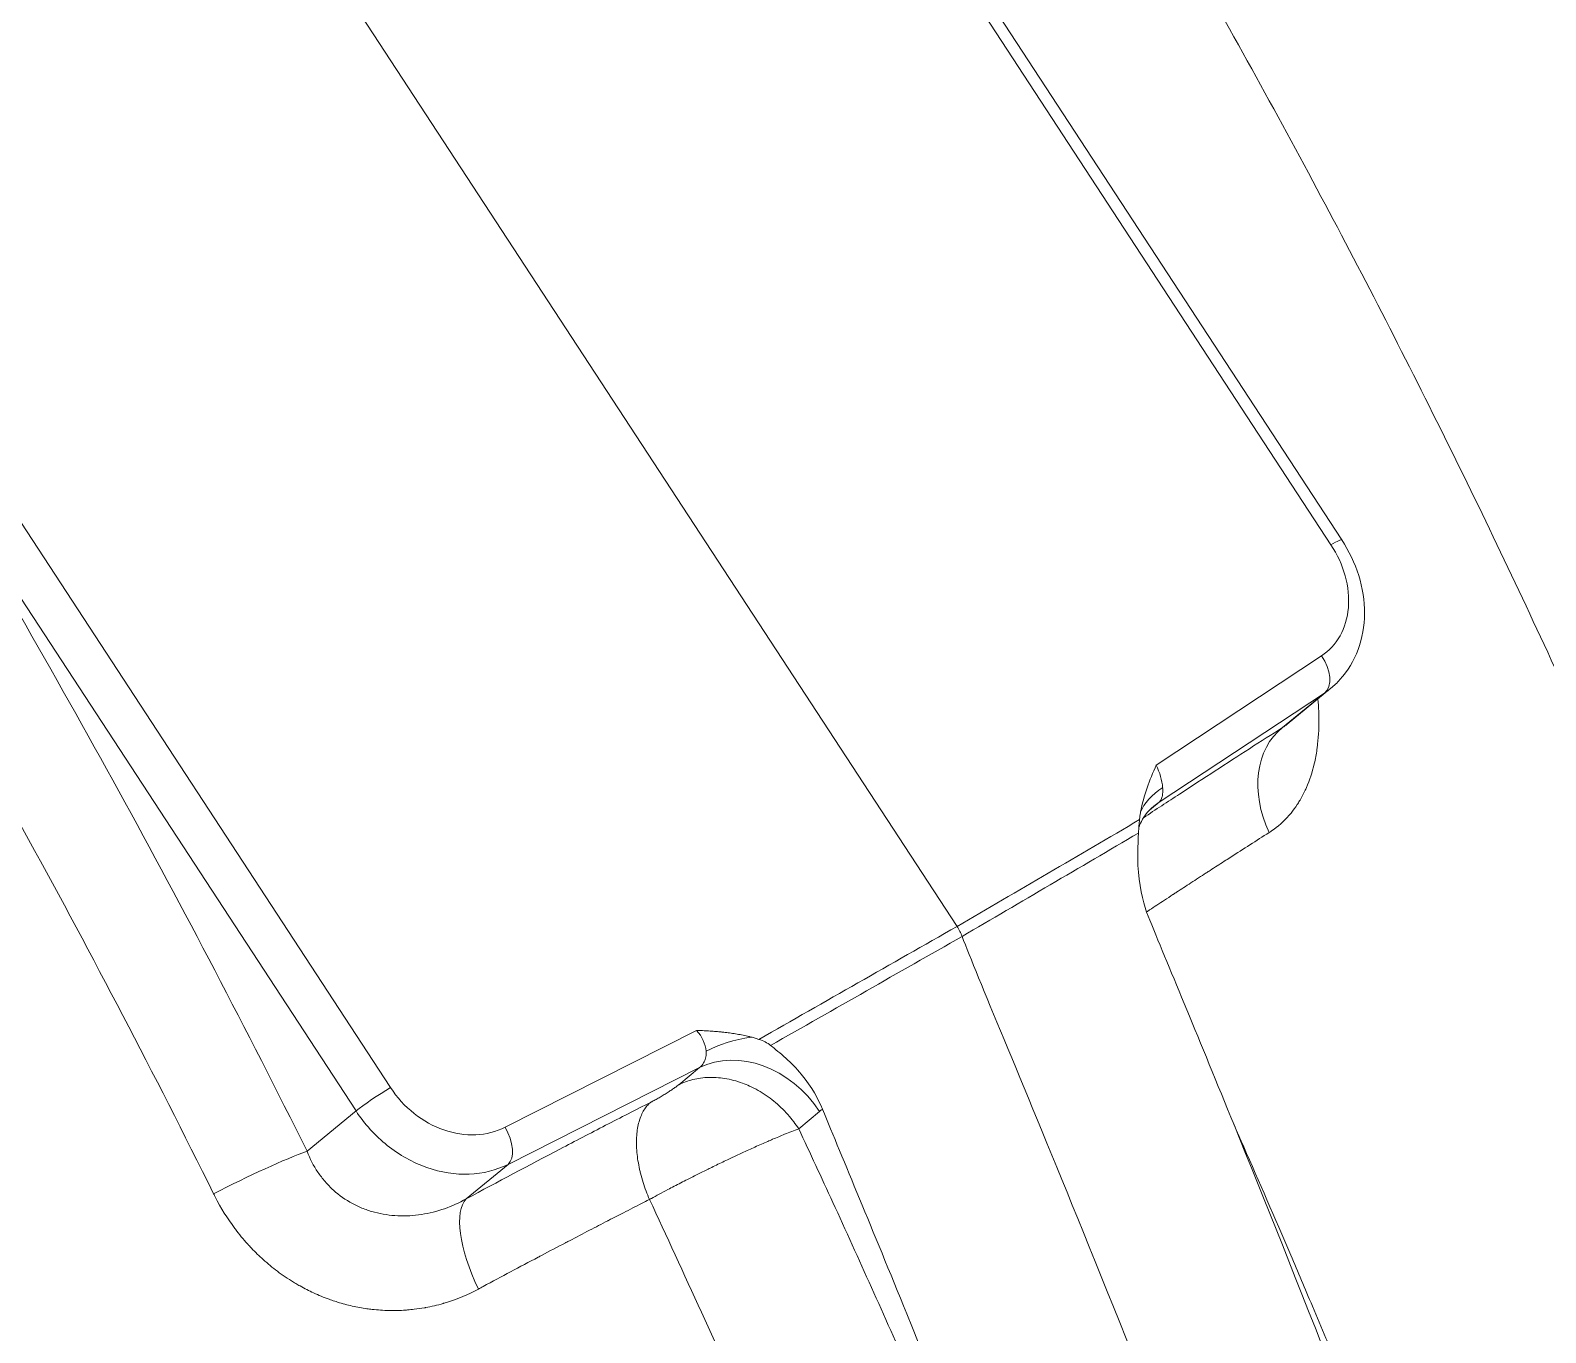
# Model space of a CAD drawing. Header units: millimetres. Extents: x -2122 to 22797, y 3569 to 89276.
# Drawn here: x 9299.2 to 9396.2, y 79805.6 to 79889 of the extents above; entities that cross this region are included whole.
import ezdxf

# ---------------------------------------------------------------- set-up
doc = ezdxf.new("R2010")
doc.units = ezdxf.units.MM
doc.header["$LTSCALE"] = 20
doc.layers.add('IA-TRAZ', color=8, linetype='Continuous', lineweight=5)

# ---------------------------------------------------------------- blocks, each defined once
blk = doc.blocks.new('A$C6cb7b9ed')
at = {"color": 0, "linetype": 'Continuous', "lineweight": 0, "extrusion": (2.77556e-16, 0.816497, 0.57735)}
for p, q in [((912.662, 3889.593), (815.605, 4038.015)), ((816.297, 4038.323), (913.355, 3889.901)), ((781.47, 4029.156), (888.719, 3865.151)), ((755.395, 4003.253), (852.453, 3854.831)), ((850.242, 3853.336), (822.11, 3896.355)), ((901.473, 3875.484), (912.052, 3882.471)), ((912.241, 3880.095), (901.663, 3873.108)), ((909.557, 3877.885), (912.241, 3880.095)), ((912.655, 3880.401), (909.859, 3878.099)), ((901.663, 3873.108), (901.04, 3872.595)), ((859.785, 3852.295), (872.049, 3858.496)), ((872.238, 3856.12), (859.974, 3849.918)), ((870.902, 3855.019), (872.238, 3856.12)), ((847.107, 3850.755), (850.242, 3853.336)), ((879.919, 3853.298), (878.582, 3852.198)), ((859.974, 3849.918), (857.29, 3847.708))]:
    blk.add_line(p, q, dxfattribs=at)
at = {"color": 0, "linetype": 'Continuous', "lineweight": 0}
for centre, major_axis, ratio, start_param, end_param in [((903.063, 3911.873), (123.463, -213.843), 0.57735, 0, 3.141593), ((913.236, 3872.753), (-3.395, 5.332), 0.752663, 0.072868, 1.397187), ((906.653, 3872.17), (-6.301, -0.501), 0.519356, -0.75502, -0.241789), ((905.341, 3867.976), (-4.018, 4.88), 0.812738, -0.082365, 0.000004), ((887.831, 3864.42), (0.986, -1.708), 0.5777, 1.299073, 1.666763), ((870.906, 3857.641), (1.442, -1.426), 0.700197, -5.601209, -4.81718), ((876.761, 3854.912), (-6.301, -0.501), 0.519356, -1.416213, -0.902982), ((875.449, 3850.718), (-4.018, 4.88), 0.812738, -1.705522, -0.187085), ((858.971, 3851.607), (0.891, -1.763), 0.529204, 0.128066, 1.696123)]:
    blk.add_ellipse(centre, major_axis=major_axis, ratio=ratio, start_param=start_param, end_param=end_param, dxfattribs=at)
at = {"color": 0, "linetype": 'Continuous', "lineweight": 0, "extrusion": (1.57104e-16, 2.83e-16, -1)}
blk.add_ellipse((773.159, 3836.872), major_axis=(156.55, -271.153), ratio=0.57735, start_param=-2.092467, end_param=-0.785398, dxfattribs=at)
at = {"color": 0, "linetype": 'Continuous', "lineweight": 0, "extrusion": (-1.22955e-15, 1.98167e-15, -1)}
blk.add_ellipse((911.702, 3888.82), major_axis=(1.653, 1.081), ratio=0.078258, start_param=-0.90078, end_param=0, dxfattribs=at)
at = {"color": 0, "linetype": 'Continuous', "lineweight": 0, "extrusion": (3.23159e-17, 3.53973e-16, -1)}
blk.add_ellipse((911.092, 3881.699), major_axis=(1.089, -1.648), ratio=0.622338, start_param=-1.629334, end_param=-0.061277, dxfattribs=at)
at = {"color": 0, "linetype": 'Continuous', "lineweight": 0, "extrusion": (2.7121e-16, 2.90468e-16, -1)}
blk.add_ellipse((900.797, 3874.899), major_axis=(-0.758, 1.858), ratio=0.426324, start_param=1.427623, end_param=2.211651, dxfattribs=at)
at = {"color": 0, "linetype": 'Continuous', "lineweight": 0, "extrusion": (3.75301e-16, 2.62088e-16, -1)}
blk.add_ellipse((900.893, 3874.824), major_axis=(0.673, -1.763), ratio=0.420154, start_param=-0.961453, end_param=-0.861214, dxfattribs=at)
at = {"color": 0, "linetype": 'Continuous', "lineweight": 0, "extrusion": (-1.78737e-16, 6.79037e-16, -1)}
blk.add_ellipse((851.639, 3854.143), major_axis=(1.653, 1.081), ratio=0.078258, start_param=-2.523936, end_param=-1.0055, dxfattribs=at)
at = {"color": 0, "linetype": 'Continuous', "lineweight": 0, "extrusion": (1.60822e-16, 2.21048e-16, -1)}
blk.add_ellipse((875.422, 3860.174), major_axis=(4.12, -7.137), ratio=0.57735, start_param=-0.146892, end_param=-0.096027, dxfattribs=at)
at = {"color": 0, "linetype": 'Continuous', "lineweight": 0, "extrusion": (8.89924e-16, -1.47939e-15, -1)}
blk.add_ellipse((842.637, 3848.174), major_axis=(5.661, 2.812), ratio=0.088007, start_param=-1.796822, end_param=-0.618237, dxfattribs=at)
at = {"color": 0, "linetype": 'Continuous', "lineweight": 0, "extrusion": (3.12436e-16, 3.56837e-16, -1)}
blk.add_ellipse((860.501, 3842.306), major_axis=(-2.991, 5.569), ratio=0.36928, start_param=-1.441193, end_param=-0.116875, dxfattribs=at)
at = {"color": 0, "linetype": 'Continuous', "lineweight": 0}
for points, knots in [([(779.601, 4125.716), (792.773, 4133.321), (807.995, 4137.336), (841.129, 4137.894), (859.092, 4134.297), (896.038, 4119.78), (915.037, 4108.736), (951.976, 4080.357), (969.908, 4063.017), (1002.886, 4023.838), (1017.93, 4002.012), (1043.641, 3956.065), (1054.307, 3931.953), (1070.193, 3883.832), (1075.408, 3859.832), (1079.817, 3814.318), (1079.004, 3792.812), (1071.318, 3754.51), (1064.455, 3737.698), (1047.062, 3713.198), (1037.515, 3704.374), (1026.526, 3698.029)], [0.785398, 0.785398, 0.785398, 0.785398, 1.095555, 1.095555, 1.412408, 1.412408, 1.734652, 1.734652, 2.057276, 2.057276, 2.379442, 2.379442, 2.701437, 2.701437, 3.023659, 3.023659, 3.346336, 3.346336, 3.668241, 3.668241, 3.926991, 3.926991, 3.926991, 3.926991]), ([(800.175, 4072.993), (802.108, 4070.393), (804.05, 4067.809), (810.097, 4059.83), (814.23, 4054.492), (822.857, 4043.431), (827.342, 4037.708), (837.28, 4024.913), (842.73, 4017.82), (852.636, 4004.624), (857.111, 3998.547), (865.349, 3987.058), (869.128, 3981.662), (876.227, 3971.239), (879.561, 3966.221), (886.198, 3955.975), (889.501, 3950.741), (896.033, 3940.094), (899.262, 3934.677), (905.522, 3923.817), (908.556, 3918.37), (914.311, 3907.618), (917.043, 3902.316), (922.281, 3891.758), (924.792, 3886.501), (929.679, 3875.89), (932.055, 3870.533), (936.742, 3859.6), (939.051, 3854.021), (943.71, 3842.405), (946.048, 3836.362), (950.626, 3824.052), (952.862, 3817.782), (957.096, 3805.358), (959.099, 3799.202), (962.87, 3787.004), (964.644, 3780.956), (967.952, 3768.97), (969.494, 3763.03), (972.371, 3751.231), (973.708, 3745.368), (976.224, 3733.521), (977.398, 3727.533), (979.545, 3715.559), (980.516, 3709.569), (982.215, 3697.78), (982.95, 3691.975), (984.197, 3680.493), (984.711, 3674.813), (985.527, 3663.521), (985.828, 3657.908), (986.215, 3646.758), (986.302, 3641.219), (986.259, 3630.188), (986.128, 3624.695), (985.641, 3613.788), (985.286, 3608.373), (984.346, 3597.663), (983.763, 3592.364), (982.365, 3581.922), (981.554, 3576.78), (979.719, 3566.72), (978.699, 3561.796), (976.438, 3552.078), (975.197, 3547.281), (972.495, 3537.836), (971.036, 3533.187), (967.897, 3524.037), (966.218, 3519.535), (962.64, 3510.688), (960.743, 3506.343), (956.731, 3497.83), (954.619, 3493.662), (950.197, 3485.552), (947.891, 3481.606), (943.099, 3473.963), (940.618, 3470.261), (935.488, 3463.106), (932.839, 3459.644), (929.285, 3455.299), (928.477, 3454.329), (927.659, 3453.368)], [0, 0, 0, 0, 10.000444, 10.000444, 31.028217, 31.028217, 53.537141, 53.537141, 81.016903, 81.016903, 104.010363, 104.010363, 123.939524, 123.939524, 142.080217, 142.080217, 160.669838, 160.669838, 179.582982, 179.582982, 198.277969, 198.277969, 216.183543, 216.183543, 233.713429, 233.713429, 251.410426, 251.410426, 269.730041, 269.730041, 289.479912, 289.479912, 309.894428, 309.894428, 329.894553, 329.894553, 349.520124, 349.520124, 368.826531, 368.826531, 387.936717, 387.936717, 407.534031, 407.534031, 427.242026, 427.242026, 446.499126, 446.499126, 465.528416, 465.528416, 484.547912, 484.547912, 503.563549, 503.563549, 522.69699, 522.69699, 541.860103, 541.860103, 560.948616, 560.948616, 579.85912, 579.85912, 598.397644, 598.397644, 616.928356, 616.928356, 635.410191, 635.410191, 653.852124, 653.852124, 672.255622, 672.255622, 690.539425, 690.539425, 708.547793, 708.547793, 726.235457, 726.235457, 743.643818, 743.643818, 748.699397, 748.699397, 748.699397, 748.699397]), ([(822.11, 3896.355), (826.562, 3888.918), (830.887, 3881.408), (835.058, 3873.811), (839.229, 3866.214), (843.245, 3858.528), (847.107, 3850.755)], [0.06410694, 0.06410694, 0.06410694, 0.06410694, 0.07727143, 0.07727143, 0.07727143, 0.09043592, 0.09043592, 0.09043592, 0.09043592]), ([(841.127, 3848.03), (837.33, 3855.682), (833.381, 3863.247), (829.278, 3870.725), (825.17, 3878.214), (820.909, 3885.616), (816.524, 3892.947)], [0, 0, 0, 0, 0.01295214, 0.01295214, 0.01295214, 0.02592273, 0.02592273, 0.02592273, 0.02592273]), ([(912.052, 3882.471), (912.543, 3882.795), (912.949, 3883.236), (913.538, 3884.29), (913.719, 3884.902), (913.831, 3886.211), (913.762, 3886.907), (913.382, 3888.286), (913.071, 3888.967), (912.662, 3889.593)], [4.764749, 4.764749, 4.764749, 4.764749, 5.144358, 5.144358, 5.523967, 5.523967, 5.903576, 5.903576, 6.283185, 6.283185, 6.283185, 6.283185]), ([(913.355, 3889.901), (913.819, 3889.192), (914.188, 3888.415), (914.684, 3886.826), (914.813, 3885.995), (914.805, 3884.391), (914.666, 3883.597), (914.135, 3882.165), (913.737, 3881.504), (913.056, 3880.756), (912.86, 3880.57), (912.653, 3880.399)], [0, 0, 0, 0, 2.546344, 2.546344, 5.117362, 5.117362, 7.675816, 7.675816, 10.179911, 10.179911, 11.088548, 11.088548, 11.088548, 11.088548]), ([(911.824, 3879.716), (911.848, 3879.448), (911.866, 3879.183), (911.876, 3878.921), (911.891, 3878.558), (911.893, 3878.201), (911.882, 3877.85), (911.88, 3877.797), (911.878, 3877.744), (911.875, 3877.692), (911.862, 3877.4), (911.84, 3877.11), (911.808, 3876.827), (911.799, 3876.749), (911.789, 3876.671), (911.779, 3876.593), (911.737, 3876.284), (911.684, 3875.984), (911.62, 3875.694), (911.61, 3875.651), (911.601, 3875.608), (911.591, 3875.566), (911.464, 3875.026), (911.298, 3874.519), (911.09, 3874.044), (911.058, 3873.97), (911.025, 3873.897), (910.991, 3873.825), (910.977, 3873.797), (910.964, 3873.77), (910.951, 3873.743), (910.868, 3873.572), (910.778, 3873.406), (910.684, 3873.246), (910.636, 3873.165), (910.587, 3873.085), (910.537, 3873.007), (910.525, 3872.988), (910.512, 3872.969), (910.5, 3872.95), (910.375, 3872.761), (910.243, 3872.581), (910.104, 3872.411), (910.07, 3872.37), (910.037, 3872.33), (910.002, 3872.29), (909.992, 3872.278), (909.983, 3872.267), (909.973, 3872.256), (909.641, 3871.876), (909.272, 3871.546), (908.862, 3871.266), (908.808, 3871.229), (908.752, 3871.192), (908.696, 3871.157)], [0.004244986, 0.004244986, 0.004244986, 0.004244986, 0.004693367, 0.004693367, 0.004693367, 0.005313904, 0.005313904, 0.005313904, 0.005407033, 0.005407033, 0.005407033, 0.005925339, 0.005925339, 0.005925339, 0.006068668, 0.006068668, 0.006068668, 0.00664238, 0.00664238, 0.00664238, 0.006727003, 0.006727003, 0.006727003, 0.007803396, 0.007803396, 0.007803396, 0.007970856, 0.007970856, 0.007970856, 0.008034708, 0.008034708, 0.008034708, 0.008433143, 0.008433143, 0.008433143, 0.008635094, 0.008635094, 0.008635094, 0.008684567, 0.008684567, 0.008684567, 0.009180032, 0.009180032, 0.009180032, 0.009299332, 0.009299332, 0.009299332, 0.009333266, 0.009333266, 0.009333266, 0.010475437, 0.010475437, 0.010475437, 0.010627807, 0.010627807, 0.010627807, 0.010627807]), ([(900.656, 3872.113), (901.446, 3872.635), (902.213, 3873.137), (902.968, 3873.631), (903.741, 3874.135), (904.499, 3874.629), (905.245, 3875.113), (906.737, 3876.08), (908.176, 3877.005), (909.557, 3877.885)], [0.00004303, 0.00004303, 0.00004303, 0.00004303, 0.001882407, 0.001882407, 0.001882407, 0.003764815, 0.003764815, 0.003764815, 0.007529629, 0.007529629, 0.007529629, 0.007529629]), ([(901.893, 3873.89), (901.894, 3873.833), (901.893, 3873.778), (901.89, 3873.724), (901.887, 3873.67), (901.881, 3873.618), (901.874, 3873.568), (901.868, 3873.534), (901.862, 3873.501), (901.854, 3873.469), (901.843, 3873.423), (901.83, 3873.38), (901.815, 3873.341), (901.8, 3873.301), (901.782, 3873.265), (901.763, 3873.232), (901.744, 3873.2), (901.723, 3873.171), (901.701, 3873.146), (901.689, 3873.132), (901.676, 3873.119), (901.663, 3873.108)], [0.0957321, 0.0957321, 0.0957321, 0.0957321, 0.2050871, 0.2050871, 0.2050871, 0.3157185, 0.3157185, 0.3157185, 0.3924617, 0.3924617, 0.3924617, 0.5033176, 0.5033176, 0.5033176, 0.6141921, 0.6141921, 0.6141921, 0.7236354, 0.7236354, 0.7236354, 0.7840286, 0.7840286, 0.7840286, 0.7840286]), ([(901.323, 3872.856), (900.906, 3872.512), (900.6, 3872.07), (900.413, 3871.64), (900.382, 3871.542), (900.361, 3871.453), (900.357, 3871.433), (900.356, 3871.424)], [0, 0, 0, 0, 2.450297, 2.450297, 3.334861, 3.334861, 3.768589, 3.768589, 3.768589, 3.768589]), ([(900.403, 3871.988), (900.412, 3872.069), (900.423, 3872.149), (900.446, 3872.309), (900.459, 3872.388), (900.473, 3872.467)], [0.00000151, 0.00000151, 0.00000151, 0.00000151, 0.01420269, 0.01420269, 0.02837121, 0.02837121, 0.02837121, 0.02837121]), ([(901.054, 3865.559), (900.8, 3866.172), (900.52, 3867.031), (900.234, 3869.371), (900.297, 3870.419), (900.339, 3871.129)], [-0.2150131, -0.2150131, -0.2150131, -0.2150131, -0.1090604, -0.1090604, -0.000001, -0.000001, -0.000001, -0.000001]), ([(900.339, 3871.129), (900.348, 3871.294), (900.357, 3871.455), (900.377, 3871.741), (900.388, 3871.867), (900.403, 3871.988)], [0, 0, 0, 0, 0.02533809, 0.02533809, 0.04659596, 0.04659596, 0.04659596, 0.04659596]), ([(908.696, 3871.157), (908.294, 3870.902), (907.887, 3870.643), (907.475, 3870.38), (907.059, 3870.114), (906.638, 3869.844), (906.212, 3869.57), (906.085, 3869.488), (905.957, 3869.406), (905.829, 3869.324), (905.528, 3869.13), (905.225, 3868.934), (904.919, 3868.736), (904.844, 3868.687), (904.769, 3868.639), (904.695, 3868.591), (904.687, 3868.586), (904.679, 3868.58), (904.671, 3868.575), (904.347, 3868.366), (904.021, 3868.154), (903.692, 3867.94), (903.386, 3867.741), (903.078, 3867.54), (902.767, 3867.337), (902.706, 3867.297), (902.644, 3867.257), (902.583, 3867.217), (902.569, 3867.207), (902.554, 3867.198), (902.54, 3867.189), (902.363, 3867.073), (902.185, 3866.956), (902.007, 3866.839), (901.844, 3866.732), (901.68, 3866.625), (901.515, 3866.516), (901.362, 3866.415), (901.207, 3866.313), (901.051, 3866.211), (900.987, 3866.168), (900.921, 3866.125), (900.856, 3866.082)], [0, 0, 0, 0, 0.00109438, 0.00109438, 0.00109438, 0.002199729, 0.002199729, 0.002199729, 0.002528847, 0.002528847, 0.002528847, 0.003303582, 0.003303582, 0.003303582, 0.003492628, 0.003492628, 0.003492628, 0.003512202, 0.003512202, 0.003512202, 0.004329151, 0.004329151, 0.004329151, 0.005089262, 0.005089262, 0.005089262, 0.005238942, 0.005238942, 0.005238942, 0.005273722, 0.005273722, 0.005273722, 0.005705472, 0.005705472, 0.005705472, 0.006099184, 0.006099184, 0.006099184, 0.006467329, 0.006467329, 0.006467329, 0.006621026, 0.006621026, 0.006621026, 0.006621026]), ([(901.054, 3865.559), (902.402, 3862.297), (904.248, 3857.867), (910.321, 3842.936), (915.288, 3830.392), (922.405, 3810.826), (924.263, 3805.583), (926.13, 3800.144)], [0.00287386, 0.00287386, 0.00287386, 0.00287386, 0.01371794, 0.01371794, 0.03271314, 0.03271314, 0.03924028, 0.03924028, 0.03924028, 0.03924028]), ([(889.046, 3864.51), (890.048, 3861.881), (892.742, 3855.563), (900.316, 3836.94), (905.29, 3824.38), (915.897, 3795.217), (921.53, 3778.613), (929.314, 3752.207), (931.788, 3743.164), (936.383, 3724.778), (938.513, 3715.428), (948.215, 3668.216), (952.94, 3628.958), (953.335, 3573.963), (952.346, 3556.289), (947.804, 3523.22), (944.282, 3507.778), (930.261, 3464.938), (916.309, 3441.027), (898.146, 3421.898), (897.737, 3421.473), (897.327, 3421.05)], [0.000182, 0.000182, 0.000182, 0.000182, 0.0280763, 0.0280763, 0.0572087, 0.0572087, 0.0863411, 0.0863411, 0.1009072, 0.1009072, 0.1154734, 0.1154734, 0.1737382, 0.1737382, 0.2028706, 0.2028706, 0.232003, 0.232003, 0.2902677, 0.2902677, 0.2916013, 0.2916013, 0.2916013, 0.2916013]), ([(872.049, 3858.496), (872.177, 3858.491), (872.304, 3858.486), (872.432, 3858.48), (872.559, 3858.474), (872.687, 3858.467), (872.815, 3858.459), (872.941, 3858.452), (873.067, 3858.443), (873.194, 3858.434), (873.315, 3858.425), (873.436, 3858.414), (873.557, 3858.403), (873.634, 3858.395), (873.712, 3858.387), (873.789, 3858.379), (873.913, 3858.365), (874.037, 3858.35), (874.16, 3858.333), (874.288, 3858.316), (874.415, 3858.297), (874.543, 3858.276), (874.672, 3858.255), (874.8, 3858.232), (874.929, 3858.206), (875.057, 3858.181), (875.185, 3858.153), (875.313, 3858.122), (875.387, 3858.105), (875.46, 3858.087), (875.534, 3858.068)], [-0.000011314, -0.000011314, -0.000011314, -0.000011314, 0.000202746, 0.000202746, 0.000202746, 0.00041729, 0.00041729, 0.00041729, 0.000628934, 0.000628934, 0.000628934, 0.000831233, 0.000831233, 0.000831233, 0.000960733, 0.000960733, 0.000960733, 0.001167427, 0.001167427, 0.001167427, 0.001380678, 0.001380678, 0.001380678, 0.00159537, 0.00159537, 0.00159537, 0.001809672, 0.001809672, 0.001809672, 0.00193278, 0.00193278, 0.00193278, 0.00193278]), ([(875.534, 3858.068), (875.618, 3858.046), (875.703, 3858.023), (875.872, 3857.975), (875.957, 3857.95), (876.041, 3857.923)], [0, 0, 0, 0, 0.01416943, 0.01416943, 0.02837151, 0.02837151, 0.02837151, 0.02837151]), ([(876.041, 3857.923), (876.18, 3857.879), (876.313, 3857.825), (876.565, 3857.693), (876.681, 3857.617), (876.787, 3857.531)], [0, 0, 0, 0, 0.02334437, 0.02334437, 0.04668844, 0.04668844, 0.04668844, 0.04668844]), ([(876.787, 3857.531), (877.076, 3857.296), (877.41, 3857.03), (878.11, 3856.397), (878.439, 3856.063), (879.443, 3854.86), (879.848, 3854.075), (880.101, 3853.462)], [0.0000011, 0.0000011, 0.0000011, 0.0000011, 0.0639756, 0.0639756, 0.1286372, 0.1286372, 0.2726284, 0.2726284, 0.2726284, 0.2726284]), ([(872.238, 3856.12), (872.279, 3856.15), (872.317, 3856.184), (872.353, 3856.221), (872.389, 3856.258), (872.423, 3856.298), (872.453, 3856.342), (872.484, 3856.385), (872.512, 3856.431), (872.536, 3856.48), (872.549, 3856.507), (872.562, 3856.535), (872.573, 3856.563), (872.593, 3856.615), (872.61, 3856.668), (872.623, 3856.724), (872.636, 3856.779), (872.646, 3856.836), (872.652, 3856.894), (872.658, 3856.951), (872.66, 3857.009), (872.659, 3857.067), (872.659, 3857.102), (872.657, 3857.136), (872.654, 3857.171)], [5.4991567, 5.4991567, 5.4991567, 5.4991567, 5.6084442, 5.6084442, 5.6084442, 5.7188774, 5.7188774, 5.7188774, 5.8297946, 5.8297946, 5.8297946, 5.891175, 5.891175, 5.891175, 6.001726, 6.001726, 6.001726, 6.1117617, 6.1117617, 6.1117617, 6.2199469, 6.2199469, 6.2199469, 6.2831853, 6.2831853, 6.2831853, 6.2831853]), ([(852.453, 3854.831), (852.862, 3854.205), (853.376, 3853.641), (854.542, 3852.717), (855.194, 3852.356), (856.542, 3851.89), (857.238, 3851.785), (858.575, 3851.843), (859.217, 3852.007), (859.785, 3852.295)], [3.141593, 3.141593, 3.141593, 3.141593, 3.521202, 3.521202, 3.900811, 3.900811, 4.28042, 4.28042, 4.660029, 4.660029, 4.660029, 4.660029]), ([(869.099, 3853.889), (869.104, 3853.892), (869.11, 3853.895), (869.115, 3853.897), (869.125, 3853.902), (869.135, 3853.907), (869.145, 3853.912), (869.164, 3853.923), (869.184, 3853.933), (869.204, 3853.943), (869.244, 3853.964), (869.285, 3853.986), (869.326, 3854.008), (869.409, 3854.053), (869.496, 3854.101), (869.583, 3854.15), (869.67, 3854.2), (869.756, 3854.251), (869.843, 3854.303), (869.93, 3854.354), (870.017, 3854.408), (870.1, 3854.46), (870.184, 3854.513), (870.265, 3854.564), (870.342, 3854.616), (870.42, 3854.667), (870.494, 3854.718), (870.563, 3854.765), (870.631, 3854.813), (870.695, 3854.859), (870.753, 3854.903), (870.782, 3854.925), (870.81, 3854.946), (870.836, 3854.966), (870.849, 3854.976), (870.861, 3854.986), (870.873, 3854.996), (870.879, 3855.001), (870.885, 3855.006), (870.891, 3855.01), (870.895, 3855.013), (870.898, 3855.016), (870.902, 3855.019)], [0, 0, 0, 0, 0.000010846, 0.000010846, 0.000010846, 0.000029965, 0.000029965, 0.000029965, 0.000068209, 0.000068209, 0.000068209, 0.000144715, 0.000144715, 0.000144715, 0.000297757, 0.000297757, 0.000297757, 0.000450788, 0.000450788, 0.000450788, 0.000603819, 0.000603819, 0.000603819, 0.000756851, 0.000756851, 0.000756851, 0.000909883, 0.000909883, 0.000909883, 0.001062914, 0.001062914, 0.001062914, 0.001139428, 0.001139428, 0.001139428, 0.001177685, 0.001177685, 0.001177685, 0.001196813, 0.001196813, 0.001196813, 0.001208428, 0.001208428, 0.001208428, 0.001208428]), ([(878.582, 3852.198), (878.482, 3852.351), (878.375, 3852.501), (878.264, 3852.648), (878.145, 3852.804), (878.02, 3852.956), (877.89, 3853.102), (877.749, 3853.261), (877.601, 3853.414), (877.448, 3853.56), (877.299, 3853.703), (877.144, 3853.839), (876.985, 3853.968), (876.829, 3854.095), (876.667, 3854.216), (876.503, 3854.328), (876.334, 3854.444), (876.162, 3854.551), (875.987, 3854.651), (875.808, 3854.753), (875.625, 3854.846), (875.44, 3854.93), (875.288, 3854.999), (875.135, 3855.062), (874.98, 3855.119), (874.792, 3855.188), (874.603, 3855.248), (874.413, 3855.298), (874.226, 3855.347), (874.038, 3855.387), (873.851, 3855.417), (873.669, 3855.447), (873.488, 3855.467), (873.308, 3855.478), (873.155, 3855.488), (873.002, 3855.491), (872.851, 3855.487), (872.667, 3855.483), (872.485, 3855.468), (872.306, 3855.444), (872.135, 3855.421), (871.967, 3855.389), (871.803, 3855.348), (871.646, 3855.309), (871.491, 3855.262), (871.341, 3855.207), (871.19, 3855.152), (871.044, 3855.089), (870.902, 3855.019)], [0, 0, 0, 0, 0.0575056, 0.0575056, 0.0575056, 0.1188509, 0.1188509, 0.1188509, 0.1852388, 0.1852388, 0.1852388, 0.25, 0.25, 0.25, 0.3136799, 0.3136799, 0.3136799, 0.3786546, 0.3786546, 0.3786546, 0.4452036, 0.4452036, 0.4452036, 0.5, 0.5, 0.5, 0.566519, 0.566519, 0.566519, 0.6321533, 0.6321533, 0.6321533, 0.6957374, 0.6957374, 0.6957374, 0.75, 0.75, 0.75, 0.8161602, 0.8161602, 0.8161602, 0.8791558, 0.8791558, 0.8791558, 0.9395779, 0.9395779, 0.9395779, 1, 1, 1, 1]), ([(857.29, 3847.708), (859.327, 3848.802), (861.328, 3849.863), (863.296, 3850.894), (864.281, 3851.409), (865.257, 3851.917), (866.225, 3852.417), (867.193, 3852.917), (868.154, 3853.41), (869.099, 3853.889)], [0, 0, 0, 0, 0.003764328, 0.003764328, 0.003764328, 0.005646491, 0.005646491, 0.005646491, 0.007528655, 0.007528655, 0.007528655, 0.007528655]), ([(869.03, 3847.669), (868.954, 3847.847), (868.882, 3848.026), (868.746, 3848.391), (868.682, 3848.576), (868.562, 3848.959), (868.507, 3849.155), (868.438, 3849.431), (868.419, 3849.511), (868.359, 3849.777), (868.324, 3849.961), (868.265, 3850.327), (868.242, 3850.509), (868.209, 3850.869), (868.199, 3851.047), (868.195, 3851.278), (868.195, 3851.336), (868.198, 3851.563), (868.206, 3851.727), (868.238, 3852.044), (868.26, 3852.195), (868.317, 3852.482), (868.351, 3852.617), (868.406, 3852.791), (868.421, 3852.836), (868.483, 3853.005), (868.534, 3853.124), (868.647, 3853.342), (868.708, 3853.441), (868.837, 3853.62), (868.904, 3853.7), (869.015, 3853.814), (869.056, 3853.853), (869.099, 3853.889)], [0, 0, 0, 0, 0.0697839, 0.0697839, 0.1418228, 0.1418228, 0.2183787, 0.2183787, 0.25, 0.25, 0.323487, 0.323487, 0.398308, 0.398308, 0.4744357, 0.4744357, 0.5, 0.5, 0.5759852, 0.5759852, 0.6510792, 0.6510792, 0.7242369, 0.7242369, 0.75, 0.75, 0.8242525, 0.8242525, 0.8954244, 0.8954244, 0.9626519, 0.9626519, 1, 1, 1, 1]), ([(859.974, 3849.918), (859.222, 3849.54), (858.373, 3849.326), (856.6, 3849.256), (855.677, 3849.401), (853.888, 3850.03), (853.022, 3850.513), (851.472, 3851.749), (850.787, 3852.502), (850.242, 3853.336)], [1.623156, 1.623156, 1.623156, 1.623156, 2.002765, 2.002765, 2.382374, 2.382374, 2.761984, 2.761984, 3.141593, 3.141593, 3.141593, 3.141593]), ([(880.101, 3853.462), (881.449, 3850.2), (883.296, 3845.77), (889.368, 3830.839), (894.336, 3818.295), (901.449, 3798.737), (903.305, 3793.504), (905.168, 3788.075)], [0.00287386, 0.00287386, 0.00287386, 0.00287386, 0.01371667, 0.01371667, 0.03270965, 0.03270965, 0.03922509, 0.03922509, 0.03922509, 0.03922509]), ([(878.582, 3852.198), (878.443, 3852.146), (878.295, 3852.089), (877.99, 3851.97), (877.835, 3851.907), (877.551, 3851.792), (877.428, 3851.74), (877.174, 3851.634), (877.043, 3851.578), (876.808, 3851.478), (876.706, 3851.434), (876.471, 3851.332), (876.337, 3851.273), (876.064, 3851.152), (875.925, 3851.09), (875.658, 3850.97), (875.53, 3850.912), (875.243, 3850.781), (875.084, 3850.708), (874.762, 3850.559), (874.6, 3850.483), (874.331, 3850.357), (874.225, 3850.307), (873.987, 3850.194), (873.853, 3850.131), (873.585, 3850.002), (873.451, 3849.937), (873.181, 3849.807), (873.046, 3849.741), (872.871, 3849.655), (872.83, 3849.635), (872.623, 3849.533), (872.458, 3849.451), (872.128, 3849.287), (871.964, 3849.205), (871.691, 3849.067), (871.581, 3849.012), (871.327, 3848.883), (871.182, 3848.809), (870.895, 3848.661), (870.753, 3848.587), (870.473, 3848.441), (870.336, 3848.369), (870.015, 3848.2), (869.832, 3848.102), (869.482, 3847.914), (869.314, 3847.823), (869.11, 3847.712), (869.07, 3847.691), (869.03, 3847.669)], [-0.000000059, -0.000000059, -0.000000059, -0.000000059, 0.0003871, 0.0003871, 0.0007542, 0.0007542, 0.00102621, 0.00102621, 0.001301114, 0.001301114, 0.00150846, 0.00150846, 0.00176929, 0.00176929, 0.002029316, 0.002029316, 0.002262721, 0.002262721, 0.002547308, 0.002547308, 0.002833759, 0.002833759, 0.003016981, 0.003016981, 0.003245166, 0.003245166, 0.003473178, 0.003473178, 0.003701655, 0.003701655, 0.003771241, 0.003771241, 0.004054035, 0.004054035, 0.004336176, 0.004336176, 0.004525501, 0.004525501, 0.004777287, 0.004777287, 0.00503027, 0.00503027, 0.005279762, 0.005279762, 0.005624424, 0.005624424, 0.005953378, 0.005953378, 0.006034022, 0.006034022, 0.006034022, 0.006034022]), ([(878.582, 3852.198), (879.313, 3850.638), (880.042, 3849.067), (880.769, 3847.485), (882.423, 3843.884), (884.067, 3840.225), (885.701, 3836.507), (887.612, 3832.159), (889.509, 3827.73), (891.392, 3823.222), (891.464, 3823.048), (891.533, 3822.884), (891.602, 3822.717), (891.951, 3821.88), (892.298, 3821.044), (892.643, 3820.207), (894.874, 3814.805), (897.037, 3809.406), (899.143, 3804.005), (901.211, 3798.7), (903.223, 3793.384), (905.168, 3788.075)], [0.0835081, 0.0835081, 0.0835081, 0.0835081, 0.1534513, 0.1534513, 0.1534513, 0.3126311, 0.3126311, 0.3126311, 0.4987935, 0.4987935, 0.4987935, 0.5059536, 0.5059536, 0.5059536, 0.541754, 0.541754, 0.541754, 0.7729386, 0.7729386, 0.7729386, 1, 1, 1, 1]), ([(906.438, 3852.482), (906.649, 3852.006), (906.86, 3851.526), (908.054, 3848.813), (909.058, 3846.503), (910.541, 3843.038), (911.004, 3841.949), (911.759, 3840.163), (912.048, 3839.476), (912.485, 3838.436), (912.63, 3838.087), (912.85, 3837.562), (912.959, 3837.299), (913.069, 3837.035), (913.132, 3836.884), (913.159, 3836.82), (913.186, 3836.755), (913.187, 3836.752), (913.197, 3836.727), (913.208, 3836.703), (913.25, 3836.601), (913.284, 3836.518), (913.388, 3836.27), (913.456, 3836.105), (913.799, 3835.278), (914.072, 3834.618), (915.433, 3831.312), (916.501, 3828.68), (918.596, 3823.444), (919.623, 3820.84), (921.723, 3815.443), (922.792, 3812.651), (924.711, 3807.559), (925.567, 3805.253), (926.408, 3802.959)], [0.2888381, 0.2888381, 0.2888381, 0.2888381, 0.3095188, 0.3095188, 0.4048196, 0.4048196, 0.4475107, 0.4475107, 0.4738155, 0.4738155, 0.4869679, 0.4869679, 0.4935442, 0.4968323, 0.4968323, 0.4991956, 0.4991956, 0.4992781, 0.4992781, 0.5001204, 0.5001204, 0.5037166, 0.5037166, 0.5109091, 0.5109091, 0.5396792, 0.5396792, 0.6550854, 0.6550854, 0.7704915, 0.7704915, 0.8955604, 0.8955604, 1, 1, 1, 1]), ([(847.107, 3850.755), (847.292, 3850.279), (847.523, 3849.833), (847.943, 3849.209), (848.096, 3849.008), (848.427, 3848.624), (848.605, 3848.441), (849.165, 3847.933), (849.574, 3847.645), (850.241, 3847.286), (850.474, 3847.178), (850.946, 3846.993), (851.185, 3846.915), (851.914, 3846.722), (852.416, 3846.647), (853.433, 3846.603), (853.936, 3846.633), (854.932, 3846.787), (855.429, 3846.912), (856.385, 3847.248), (856.846, 3847.458), (857.29, 3847.708)], [0, 0, 0, 0, 0.000779919, 0.000779919, 0.001169879, 0.001169879, 0.001559839, 0.001559839, 0.002339758, 0.002339758, 0.002729718, 0.002729718, 0.003119678, 0.003119678, 0.003899597, 0.003899597, 0.004679516, 0.004679516, 0.005459436, 0.005459436, 0.006239355, 0.006239355, 0.006239355, 0.006239355]), ([(858.075, 3841.931), (857.42, 3841.578), (856.738, 3841.292), (855.98, 3841.058), (855.932, 3841.044), (855.863, 3841.023), (855.843, 3841.017), (855.638, 3840.958), (855.45, 3840.909), (855.073, 3840.821), (854.882, 3840.781), (854.67, 3840.743), (854.648, 3840.739), (854.407, 3840.697), (854.188, 3840.664), (853.821, 3840.621), (853.675, 3840.607), (853.489, 3840.592), (853.45, 3840.59), (853.056, 3840.562), (852.701, 3840.554), (851.991, 3840.57), (851.637, 3840.594), (851.222, 3840.641), (851.163, 3840.648), (851.051, 3840.662), (850.998, 3840.669), (850.627, 3840.722), (850.312, 3840.779), (849.686, 3840.92), (849.374, 3841.002), (848.94, 3841.137), (848.814, 3841.178), (848.633, 3841.24), (848.578, 3841.259), (848.184, 3841.401), (847.849, 3841.539), (847.227, 3841.826), (846.939, 3841.973), (846.565, 3842.182), (846.473, 3842.235), (846.334, 3842.317), (846.287, 3842.346), (845.884, 3842.591), (845.54, 3842.824), (844.896, 3843.308), (844.594, 3843.556), (844.271, 3843.847), (844.239, 3843.876), (843.951, 3844.14), (843.702, 3844.387), (843.43, 3844.678), (843.398, 3844.713), (843.343, 3844.773), (843.32, 3844.799), (843.024, 3845.127), (842.766, 3845.441), (842.508, 3845.784), (842.494, 3845.803), (842.008, 3846.455), (841.589, 3847.128), (841.191, 3847.903), (841.159, 3847.966), (841.127, 3848.03)], [0, 0, 0, 0, 0.00120574, 0.00120574, 0.00128826, 0.00128826, 0.00132228, 0.00132228, 0.00163463, 0.00163463, 0.00194785, 0.00194785, 0.00198342, 0.00198342, 0.00234255, 0.00234255, 0.00258071, 0.00258071, 0.00264456, 0.00264456, 0.00322006, 0.00322006, 0.00378781, 0.00378781, 0.00388255, 0.00388255, 0.00396684, 0.00396684, 0.00447464, 0.00447464, 0.00498649, 0.00498649, 0.0051965, 0.0051965, 0.00528912, 0.00528912, 0.00585896, 0.00585896, 0.0063596, 0.0063596, 0.00652499, 0.00652499, 0.0066114, 0.0066114, 0.00726037, 0.00726037, 0.00786677, 0.00786677, 0.00793368, 0.00793368, 0.00846938, 0.00846938, 0.00854242, 0.00854242, 0.00859482, 0.00859482, 0.0092198, 0.0092198, 0.00925596, 0.00925596, 0.01047101, 0.01047101, 0.01057824, 0.01057824, 0.01057824, 0.01057824]), ([(869.031, 3847.669), (869.025, 3847.666), (869.019, 3847.663), (869.014, 3847.66), (868.85, 3847.578), (868.687, 3847.494), (868.522, 3847.411), (868.336, 3847.316), (868.15, 3847.222), (867.963, 3847.126), (867.764, 3847.025), (867.564, 3846.922), (867.364, 3846.82), (867.134, 3846.702), (866.904, 3846.584), (866.674, 3846.465), (866.588, 3846.421), (866.502, 3846.377), (866.416, 3846.333), (866.399, 3846.323), (866.381, 3846.314), (866.363, 3846.305), (865.973, 3846.103), (865.581, 3845.9), (865.188, 3845.696), (864.765, 3845.476), (864.341, 3845.255), (863.915, 3845.032), (863.835, 3844.99), (863.755, 3844.948), (863.676, 3844.907), (863.665, 3844.901), (863.655, 3844.896), (863.645, 3844.891), (863.141, 3844.627), (862.635, 3844.36), (862.127, 3844.092), (862.052, 3844.052), (861.977, 3844.013), (861.901, 3843.973), (861.317, 3843.664), (860.73, 3843.352), (860.139, 3843.037), (859.557, 3842.727), (858.972, 3842.414), (858.384, 3842.097), (858.281, 3842.042), (858.178, 3841.986), (858.075, 3841.931)], [0, 0, 0, 0, 0.000011114, 0.000011114, 0.000011114, 0.000336129, 0.000336129, 0.000336129, 0.000703464, 0.000703464, 0.000703464, 0.001095095, 0.001095095, 0.001095095, 0.001544297, 0.001544297, 0.001544297, 0.001711242, 0.001711242, 0.001711242, 0.001746071, 0.001746071, 0.001746071, 0.002504246, 0.002504246, 0.002504246, 0.003320045, 0.003320045, 0.003320045, 0.003472538, 0.003472538, 0.003472538, 0.003492142, 0.003492142, 0.003492142, 0.004455519, 0.004455519, 0.004455519, 0.004597829, 0.004597829, 0.004597829, 0.00570372, 0.00570372, 0.00570372, 0.006793292, 0.006793292, 0.006793292, 0.006984284, 0.006984284, 0.006984284, 0.006984284]), ([(895.004, 3784.86), (891.284, 3795.058), (887.237, 3805.489), (882.575, 3816.811), (882.231, 3817.645), (881.884, 3818.48), (881.745, 3818.814), (881.666, 3819.004), (881.439, 3819.551), (880.681, 3821.367), (879.929, 3823.15), (878.136, 3827.368), (876.956, 3830.097), (873.466, 3838.04), (871.206, 3843.013), (869.031, 3847.669)], [0, 0, 0, 0, 0.4625581, 0.4625581, 0.491468, 0.4986955, 0.4986955, 0.505923, 0.505923, 0.5203779, 0.5781977, 0.5781977, 0.6938372, 0.6938372, 0.9251163, 0.9251163, 0.9251163, 0.9251163])]:
    blk.add_open_spline(points, degree=3, knots=knots, dxfattribs=at)
for points in [[(912.653, 3880.399), (912.521, 3880.291), (912.384, 3880.189), (912.241, 3880.095)], [(909.557, 3877.885), (909.663, 3877.949), (909.764, 3878.02), (909.859, 3878.099)], [(900.473, 3872.467), (900.662, 3873.545), (901.056, 3874.531), (901.473, 3875.484)], [(888.719, 3865.151), (892.613, 3867.43), (896.508, 3869.709), (900.403, 3871.988)], [(900.339, 3871.129), (896.574, 3868.923), (892.81, 3866.717), (889.046, 3864.51)], [(876.041, 3857.923), (880.267, 3860.333), (884.493, 3862.742), (888.719, 3865.151)], [(889.046, 3864.51), (884.96, 3862.185), (880.873, 3859.858), (876.787, 3857.531)]]:
    blk.add_open_spline(points, degree=3, dxfattribs=at)

msp = doc.modelspace()

# ---------------------------------------------------------------- block references
at = {"layer": 'IA-TRAZ'}
msp.add_blockref('A$C6cb7b9ed', (8469.774, 75966.457, 10192.107), dxfattribs=at)

doc.saveas('drawing.dxf')
